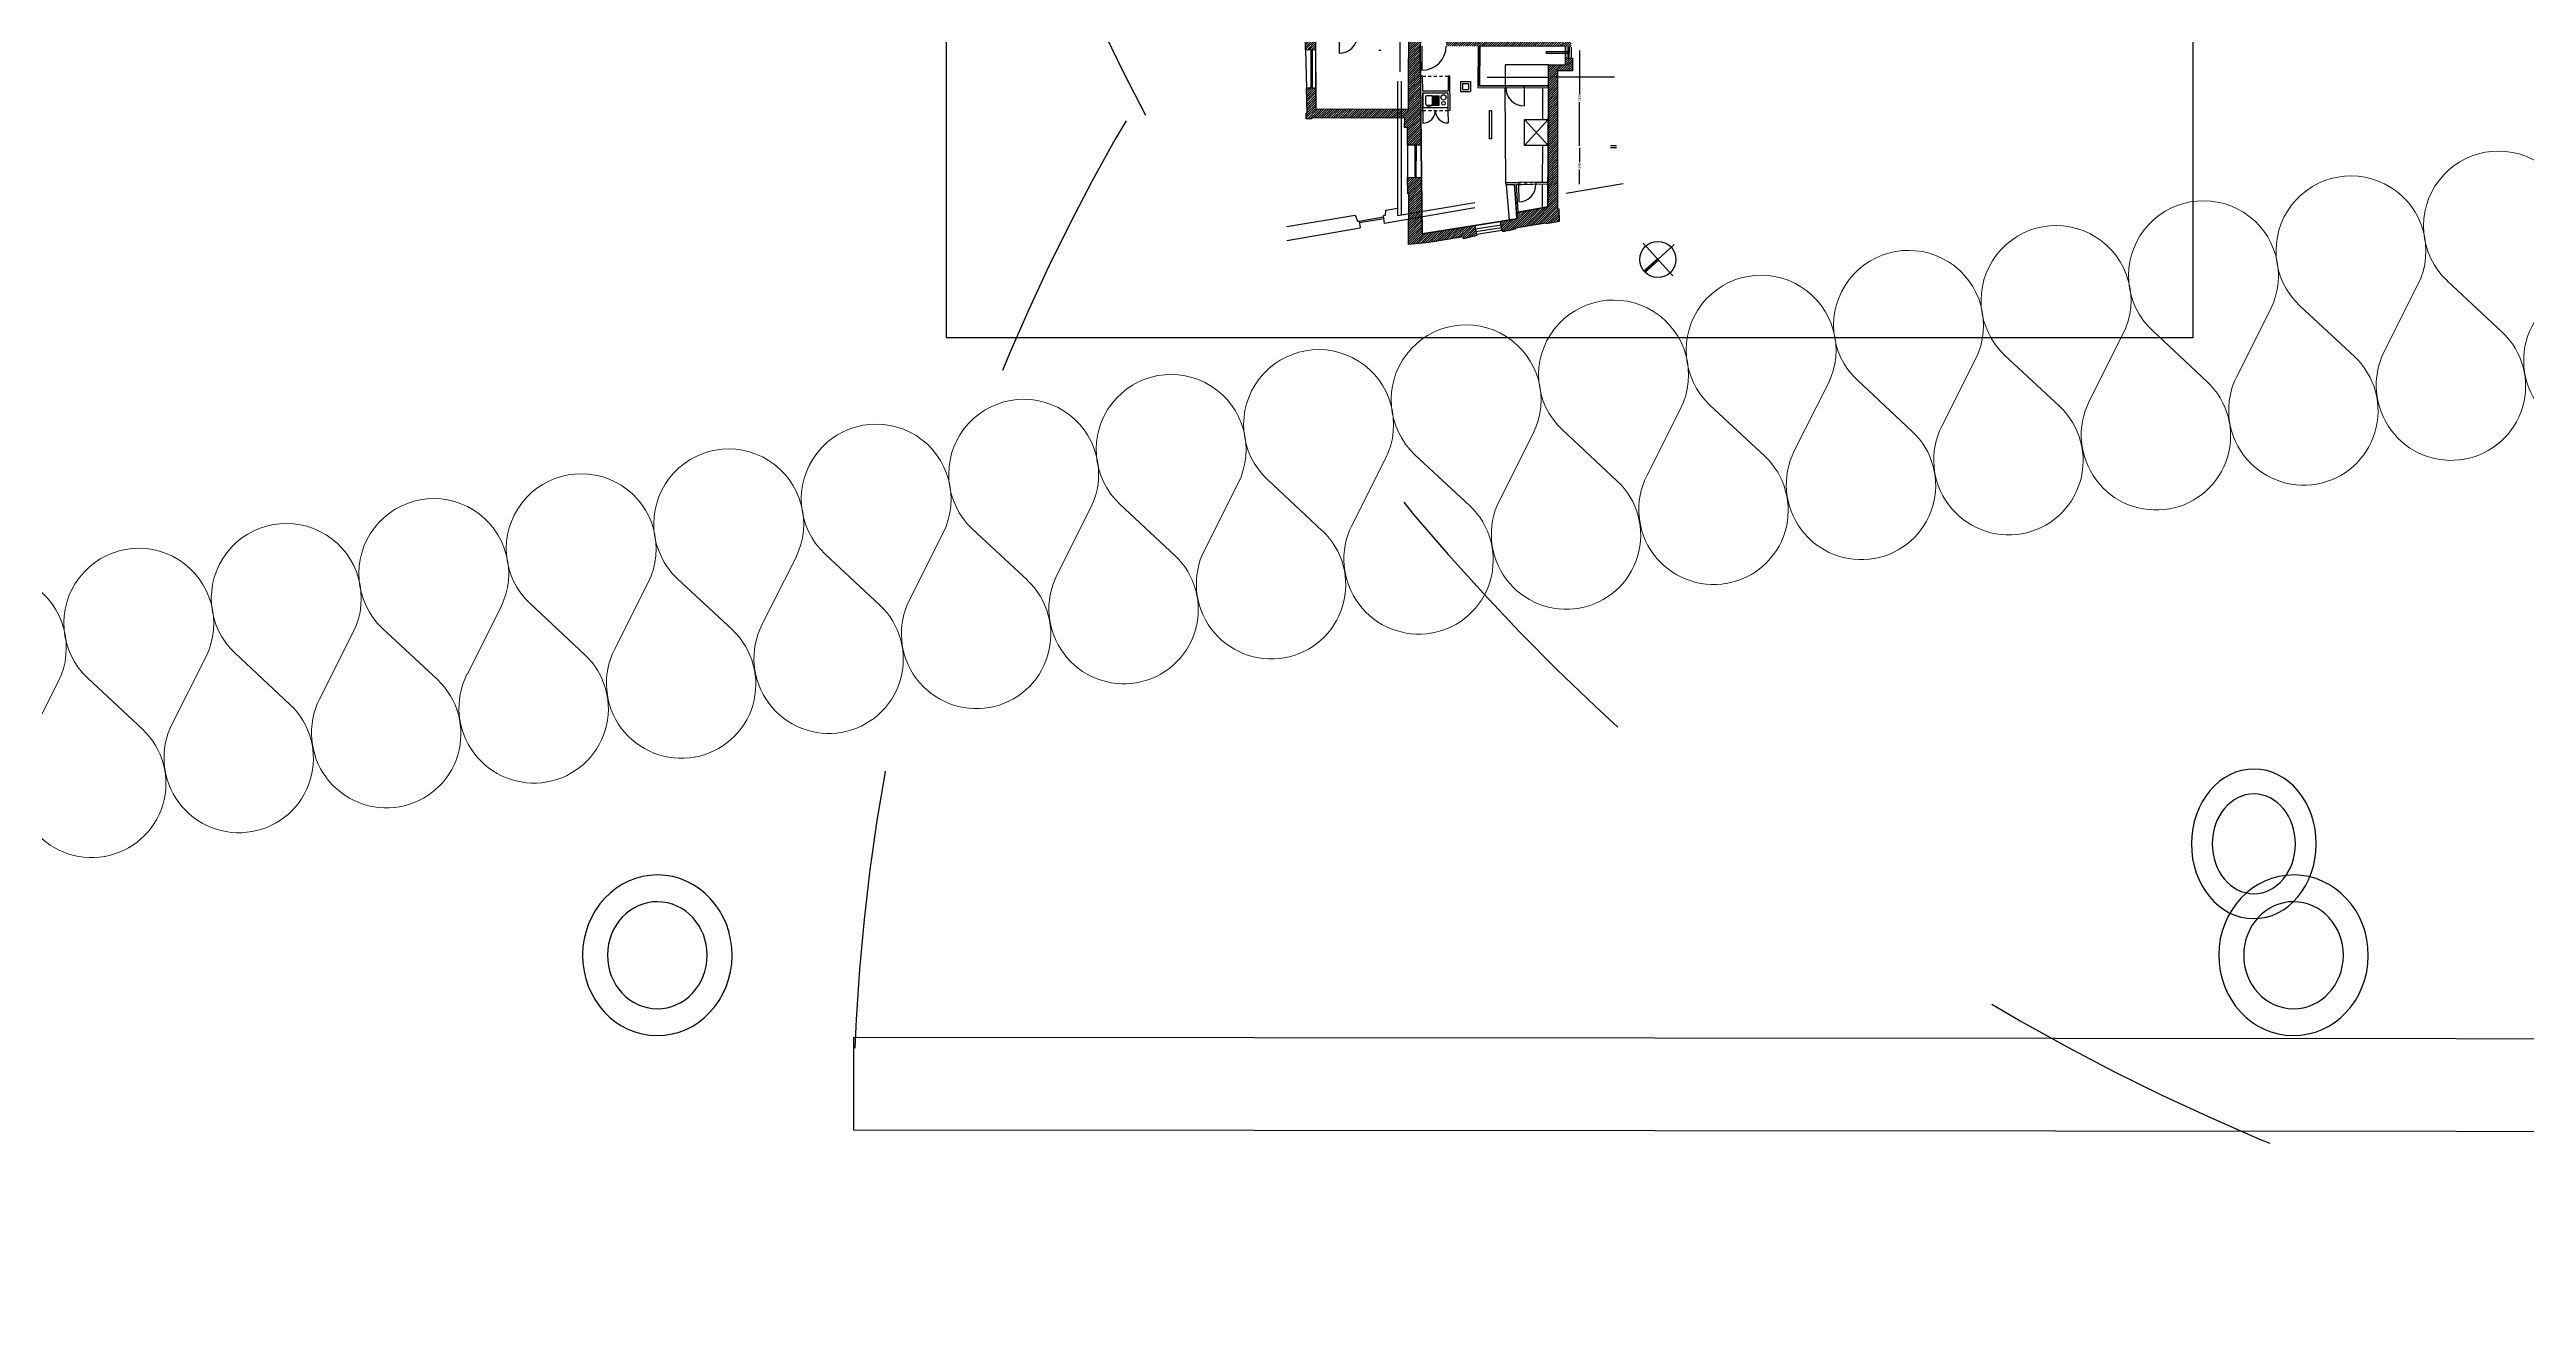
# Model space of a CAD drawing. Header units: metres. Extents: x -305 to 25519, y -357 to 67939.
# Drawn here: x -36 to 63.4, y -39.1 to 11.6 of the extents above; entities that cross this region are included whole.
import ezdxf
from ezdxf.enums import TextEntityAlignment as Align

# ---------------------------------------------------------------- set-up
doc = ezdxf.new("R2010")
doc.units = ezdxf.units.M
for name, pattern in [('CACHE', [9.525, 6.35, -3.175]), ('CACHE2', [0.1875, 0.125, -0.0625]), ('PROJECTION', [0.3, 0.12, -0.18])]:
    doc.linetypes.add(name, pattern=pattern)
for name, color, linetype in [('010_mur', 2, 'Continuous'), ('020_cloi', 5, 'Continuous'), ('030_menuiserie', 1, 'Continuous'), ('070_trait-fin', 4, 'Continuous'), ('075_cotation', 10, 'Continuous'), ('077_textes-1', 243, 'Continuous'), ('080_plomb-cvc', 225, 'Continuous'), ('BLC-CUI-S', 7, 'Continuous')]:
    doc.layers.add(name, color=color, linetype=linetype)
doc.layers.add('020_cloisons', color=5, linetype='Continuous', lineweight=5)
doc.layers.add('102_demol', color=10, linetype='Continuous', lineweight=5)
doc.layers.add('090_repères-axes', color=230, linetype='Continuous', plot=False)
doc.layers.add('091_surfaces', color=60, linetype='Continuous', plot=False)
doc.styles.add('ARIAL', font='arial.ttf')
doc.styles.add('arial40', font='arial.ttf', dxfattribs={"height": 40})
doc.styles.add('clem', font='swissc.ttf')
doc.styles.add('GEO_PIE_DES', font='arial.ttf')
doc.styles.get("Standard").update_dxf_attribs({"font": 'arial.ttf'})
doc.dimstyles.get("Standard").update_dxf_attribs({"dimtxt": 10, "dimasz": 8, "dimexe": 50, "dimexo": 20, "dimgap": 4, "dimtad": 1, "dimdec": 0, "dimrnd": 0.5, "dimzin": 9, "dimtxsty": 'Standard', "dimblk": 'ARCHTICK', "dimcen": 0, "dimse1": 1, "dimse2": 1, "dimclrd": 4, "dimclre": 4, "dimclrt": 4, "dimazin": 3, "dimtfac": 1, "dimtdec": 0, "dimtmove": 2, "dimatfit": 3, "dimldrblk": 'NONE', "dimlwd": -1})

# ---------------------------------------------------------------- blocks, each defined once
blk = doc.blocks.new('_ArchTick')
at = {"color": 0, "linetype": 'ByBlock', "const_width": 0.0015}
blk.add_lwpolyline([(-2.665, -1.48), (-2.655, -1.47)], dxfattribs=at)
blk = doc.blocks.new('*D115')
at = {"layer": '075_cotation', "color": 4, "transparency": 16777216}
for p, q in [((18.197, 13.617), (18.197, 12.291)), ((18.197, 10.662), (18.197, 11.988))]:
    blk.add_line(p, q, dxfattribs=at)
at = {"layer": 'Defpoints', "color": 0, "transparency": 16777216}
for p in [(18.197, 13.617), (19.459, 13.617), (19.459, 10.662)]:
    blk.add_point(p, dxfattribs=at)
at = {"layer": '075_cotation', "color": 4, "transparency": 16777216, "xscale": 0.08, "yscale": 0.08, "zscale": 8}
for p, rotation in [((18.197, 13.617), 90), ((18.197, 10.662), -90.00000000000001)]:
    blk.add_blockref('_ArchTick', p, dxfattribs=dict(at, rotation=rotation))
at = {"layer": '075_cotation', "color": 4, "transparency": 16777216, "insert": (18.197, 12.139), "char_height": 0.1, "attachment_point": 5, "rotation": 90, "style": 'ARIAL'}
blk.add_mtext('\\A1;296', dxfattribs=at)
blk = doc.blocks.new('_None')
blk = doc.blocks.new('*D106')
at = {"layer": '075_cotation', "color": 4, "transparency": 16777216}
for p, q in [((21.692, 10.455), (24.106, 10.455)), ((26.801, 10.455), (24.387, 10.455))]:
    blk.add_line(p, q, dxfattribs=at)
at = {"layer": 'Defpoints', "color": 0, "transparency": 16777216}
for p in [(21.692, 10.391), (26.801, 10.455), (26.801, 10.392)]:
    blk.add_point(p, dxfattribs=at)
at = {"layer": '075_cotation', "color": 4, "transparency": 16777216, "xscale": 0.08, "yscale": 0.08, "zscale": 8, "rotation": 180}
blk.add_blockref('_ArchTick', (21.692, 10.455), dxfattribs=at)
at = {"layer": '075_cotation', "color": 4, "transparency": 16777216, "xscale": 0.08, "yscale": 0.08, "zscale": 8}
blk.add_blockref('_ArchTick', (26.801, 10.455), dxfattribs=at)
at = {"layer": '075_cotation', "color": 4, "transparency": 16777216, "insert": (24.246, 10.455), "char_height": 0.1, "attachment_point": 5, "style": 'ARIAL'}
blk.add_mtext('\\A1;511', dxfattribs=at)
blk = doc.blocks.new('*D108')
at = {"layer": '075_cotation', "color": 4, "transparency": 16777216}
for p, q in [((25.389, 11.517), (25.389, 9.755)), ((25.389, 7.692), (25.389, 9.454))]:
    blk.add_line(p, q, dxfattribs=at)
at = {"layer": 'Defpoints', "color": 0, "transparency": 16777216}
for p in [(26.197, 11.517), (25.389, 7.692), (26.757, 7.692)]:
    blk.add_point(p, dxfattribs=at)
at = {"layer": '075_cotation', "color": 4, "transparency": 16777216, "xscale": 0.08, "yscale": 0.08, "zscale": 8}
for p, rotation in [((25.389, 11.517), 90), ((25.389, 7.692), -90.00000000000001)]:
    blk.add_blockref('_ArchTick', p, dxfattribs=dict(at, rotation=rotation))
at = {"layer": '075_cotation', "color": 4, "transparency": 16777216, "insert": (25.389, 9.604), "char_height": 0.1, "attachment_point": 5, "rotation": 90, "style": 'ARIAL'}
blk.add_mtext('\\A1;383', dxfattribs=at)
blk = doc.blocks.new('*D80')
at = {"layer": '075_cotation', "color": 4, "transparency": 16777216}
for p, q in [((25.389, 7.624), (25.389, 7.04)), ((25.389, 6.165), (25.389, 6.749))]:
    blk.add_line(p, q, dxfattribs=at)
at = {"layer": 'Defpoints', "color": 0, "transparency": 16777216}
for p in [(25.45, 7.624), (25.389, 6.165), (25.511, 6.165)]:
    blk.add_point(p, dxfattribs=at)
at = {"layer": '075_cotation', "color": 4, "transparency": 16777216, "xscale": 0.08, "yscale": 0.08, "zscale": 8}
for p, rotation in [((25.389, 7.624), 90), ((25.389, 6.165), -90.00000000000001)]:
    blk.add_blockref('_ArchTick', p, dxfattribs=dict(at, rotation=rotation))
at = {"layer": '075_cotation', "color": 4, "transparency": 16777216, "insert": (25.389, 6.894), "char_height": 0.1, "attachment_point": 5, "rotation": 90, "style": 'ARIAL'}
blk.add_mtext('\\A1;146', dxfattribs=at)
blk = doc.blocks.new('*E36')
at = {"layer": 'BLC-CUI-S', "color": 0, "ltscale": 0.5}
for radius in [0.03, 0.02]:
    blk.add_arc((-0.40072, 0.2998), radius, 0.00011, 0.00005, dxfattribs=at)
blk = doc.blocks.new('*E37')
at = {"layer": 'BLC-CUI-S', "color": 0, "ltscale": 0.5}
for radius in [0.03, 0.02]:
    blk.add_arc((-0.40072, 0.2998), radius, 0.00011, 0.00005, dxfattribs=at)
blk = doc.blocks.new('R+1 Existant')
at = {"layer": '010_mur'}
h = blk.add_hatch(dxfattribs=at)
h.set_pattern_fill('ANSI31', color=4, scale=0.02)
h.set_pattern_definition([(45, (-37.410057, -13.21096), (-0.04490128, 0.04490128), [])])
h.paths.add_polyline_path([(-17.286, 4.028), (-17.283, 4.128), (-17.277, 5.551), (-17.705, 5.553), (-17.696, 4.813), (-17.642, 4.814), (-17.64, 4.571), (-17.669, 4.569), (-17.669, 4.349), (-17.64, 4.348), (-17.645, 4.029)])
h.paths.add_polyline_path([(-17.06, 1.877), (-17.292, 1.875), (-17.289, 1.281), (-17.688, 1.279), (-17.707, 1.979), (-17.683, 1.99), (-17.682, 2.008), (-17.652, 2.032), (-17.627, 2.031), (-17.632, 2.29), (-17.662, 2.291), (-17.663, 2.517), (-17.63, 2.518), (-17.633, 2.815), (-17.291, 2.818), (-17.291, 2.8), (-17.052, 2.799)])
h.paths.add_polyline_path([(-17.618, -1.247), (-17.646, -0.243), (-17.283, -0.242), (-17.279, -1.08), (-13.551, -1.095), (-13.547, 2.979), (-13.552, 3.05), (-13.55, 4.933), (-13.058, 4.931), (-13.071, 1.615), (-13.085, 1.443), (-13.046, -2.541), (-13.598, -2.536), (-13.602, -1.828), (-13.718, -1.824), (-13.702, -1.457), (-17.427, -1.445), (-17.437, -1.474), (-17.66, -1.475), (-17.658, -1.25)])
h.paths.add_polyline_path([(-10.893, -5.758), (-10.83, -6.121), (-10.82, -6.165), (-11.346, -6.296), (-11.365, -6.208), (-12.74, -6.443), (-13.556, -6.522), (-13.55, -4.493), (-13.589, -4.493), (-13.592, -3.83), (-13.033, -3.821), (-13.011, -6.094)])
h.paths.add_polyline_path([(-9.231, -5.236), (-7.964, -5.014), (-7.945, -0.233), (-7.939, -0.159), (-7.935, 0.684), (-7.264, 0.681), (-7.263, 0.958), (-7.03, 0.957), (-7.03, 0.948), (-6.972, 0.947), (-6.972, 0.446), (-7.58, 0.441), (-7.576, -5.084), (-7.522, -5.084), (-7.511, -5.602), (-8.04, -5.686), (-8.046, -5.66), (-9.28, -5.869), (-9.27, -5.91), (-9.779, -6.006), (-9.79, -5.959), (-9.807, -5.962), (-9.868, -5.595), (-9.211, -5.491)])
h.paths.add_polyline_path([(-12.043, 1.613), (-7.26, 1.6), (-7.261, 1.694), (-7.027, 1.694), (-7.028, 1.397), (-7.262, 1.398), (-7.261, 1.422), (-10.699, 1.436), (-10.76, 1.434), (-12.044, 1.439)])
h.paths.add_polyline_path([(-7.023, 2.621), (-7.025, 2.157), (-7.261, 2.156), (-7.262, 2.622)])
h.paths.add_polyline_path([(-7.263, 3.948), (-12.052, 3.958), (-12.051, 4.108), (-7.263, 4.111), (-7.263, 4.365), (-7.016, 4.365), (-7.018, 3.806), (-7.263, 3.807)])
h.paths.add_polyline_path([(-9.643, 12.499), (-9.766, 12.499), (-9.773, 12.11), (-7.979, 12.089), (-7.93, 12.044), (-7.894, 10.933), (-7.901, 9.229), (-7.911, 9.157), (-7.925, 5.552), (-7.011, 5.548), (-7.011, 5.563), (-6.956, 5.561), (-6.953, 6.073), (-7.584, 6.079), (-7.547, 11.989), (-7.505, 11.989), (-7.503, 12.497), (-7.693, 12.501), (-7.694, 12.576), (-7.831, 12.575), (-7.836, 12.512), (-8.032, 12.507), (-8.033, 12.489), (-8.146, 12.491), (-8.146, 12.468), (-8.84, 12.465), (-8.843, 12.486), (-8.953, 12.489), (-8.954, 12.475), (-9.642, 12.483)])
blk.add_line((-9.158, -5.223), (-9.231, -5.236))
for points in [[(-17.618, -1.247), (-17.646, -0.243), (-17.283, -0.242), (-17.279, -1.08), (-13.551, -1.095), (-13.547, 2.979), (-13.552, 3.05), (-13.55, 4.933), (-13.058, 4.931), (-13.071, 1.615), (-13.085, 1.443), (-13.046, -2.541), (-13.598, -2.536), (-13.602, -1.828), (-13.718, -1.824), (-13.702, -1.457), (-17.427, -1.445), (-17.437, -1.474), (-17.66, -1.475), (-17.658, -1.25), (-17.618, -1.247)], [(-17.06, 1.877), (-17.292, 1.875), (-17.289, 1.281), (-17.688, 1.279), (-17.707, 1.979), (-17.683, 1.99), (-17.682, 2.008), (-17.652, 2.032), (-17.627, 2.031), (-17.632, 2.29), (-17.662, 2.291), (-17.663, 2.517), (-17.63, 2.518), (-17.633, 2.815), (-17.291, 2.818), (-17.291, 2.8), (-17.052, 2.799), (-17.06, 1.877)], [(-9.231, -5.236), (-7.964, -5.014), (-7.945, -0.233), (-7.939, -0.159), (-7.935, 0.684), (-7.264, 0.681), (-7.263, 0.958), (-7.03, 0.957), (-7.03, 0.948), (-6.972, 0.947), (-6.972, 0.446), (-7.58, 0.441), (-7.576, -5.084), (-7.522, -5.084), (-7.511, -5.602), (-8.04, -5.686), (-8.046, -5.66), (-9.28, -5.869), (-9.27, -5.91), (-9.779, -6.006), (-9.79, -5.959), (-9.807, -5.962), (-9.868, -5.595), (-9.211, -5.491), (-9.231, -5.236)]]:
    blk.add_lwpolyline(points, dxfattribs=at)
blk.add_lwpolyline([(-10.893, -5.758), (-10.83, -6.121), (-10.82, -6.165), (-11.346, -6.296), (-11.365, -6.208), (-12.74, -6.443), (-13.556, -6.522), (-13.55, -4.493), (-13.589, -4.493), (-13.592, -3.83), (-13.033, -3.821), (-13.011, -6.094)], close=True, dxfattribs=at)
at = {"layer": '020_cloi'}
for p, q in [((-10.76, 1.434), (-10.773, -0.222)), ((-12.992, 0.235), (-13.073, 0.235)), ((-12.988, -0.373), (-12.992, 0.235)), ((-11.969, 0.231), (-11.971, -0.377)), ((-11.901, 0.231), (-11.969, 0.231)), ((-11.889, -1.139), (-11.901, 0.231)), ((-11.971, -0.377), (-12.988, -0.373)), ((-12.986, -1.15), (-12.983, -0.441)), ((-11.981, -0.445), (-11.974, -1.14)), ((-10.773, -0.222), (-7.945, -0.233)), ((-9.652, -0.227), (-9.652, -0.157)), ((-8.92, -0.23), (-8.92, -0.16)), ((-13.059, -1.15), (-12.986, -1.15)), ((-11.974, -1.14), (-11.889, -1.139)), ((-9.646, -4.043), (-9.144, -4.036)), ((-9.641, -4.133), (-9.646, -4.043)), ((-9.3, -4.112), (-9.641, -4.133)), ((-9.231, -5.236), (-9.3, -4.112)), ((-9.226, -4.111), (-9.143, -4.11)), ((-9.158, -5.223), (-9.226, -4.111)), ((-9.144, -4.036), (-9.143, -4.11)), ((-8.446, -4.025), (-7.96, -4.018)), ((-8.446, -4.025), (-8.445, -4.098)), ((-8.445, -4.098), (-7.96, -4.09))]:
    blk.add_line(p, q, dxfattribs=at)
at = {"layer": '020_cloi', "linetype": 'CACHE'}
for p, q in [((-10.705, -0.152), (-10.699, 1.436)), ((-9.652, -0.157), (-10.705, -0.152)), ((-7.939, -0.159), (-9.652, -0.157))]:
    blk.add_line(p, q, dxfattribs=at)
at = {"layer": '030_menuiserie'}
for p, q in [((-17.458, -0.242), (-17.465, 1.28)), ((-17.408, -0.242), (-17.415, 1.28)), ((-16.34, 1.883), (-16.334, 1.145)), ((-13.016, 1.443), (-13.02, 0.471)), ((-7.165, 1.398), (-7.166, 0.958)), ((-7.117, 1.398), (-7.119, 0.958)), ((-8.92, -0.23), (-8.923, -0.961)), ((-12.986, -1.15), (-12.979, -1.656)), ((-11.974, -1.14), (-11.969, -1.645)), ((-7.95, -1.509), (-7.954, -2.554)), ((-7.95, -1.509), (-7.954, -2.554)), ((-13.296, -3.825), (-13.293, -2.539)), ((-13.246, -3.825), (-13.243, -2.539)), ((-9.143, -4.11), (-9.132, -4.808)), ((-10.868, -5.889), (-9.844, -5.729)), ((-10.85, -6.004), (-9.826, -5.844))]:
    blk.add_line(p, q, dxfattribs=at)
at = {"layer": '030_menuiserie', "linetype": 'CACHE', "ltscale": 5}
for p, q in [((-8.903, -2.55), (-8.899, -1.505)), ((-8.899, -1.505), (-7.95, -1.509)), ((-7.954, -2.554), (-8.903, -2.55))]:
    blk.add_line(p, q, dxfattribs=at)
at = {"layer": '030_menuiserie'}
for centre, radius, start, end in [((-16.34, 1.883), 0.737, -89.55163, 0.44837), ((-13.016, 1.443), 0.972, -90.22878, -0.22878), ((-8.92, -0.23), 0.732, 179.77122, -90.22878), ((-12.986, -1.15), 0.506, -89.22306, 0.77694), ((-11.974, -1.14), 0.506, -179.42604, -89.42604), ((-9.143, -4.11), 0.699, -89.06252, 0.93748)]:
    blk.add_arc(centre, radius, start, end, dxfattribs=at)
at = {"layer": '070_trait-fin', "linetype": 'CACHE'}
for p, q in [((-7.262, 1.398), (-7.263, 0.958)), ((-9.646, -4.043), (-9.682, -0.226)), ((-9.641, -4.133), (-9.524, -5.541))]:
    blk.add_line(p, q, dxfattribs=at)
at = {"layer": '070_trait-fin', "linetype": 'CACHE2'}
for p, q in [((-12.992, 0.235), (-11.969, 0.231)), ((-12.986, -1.15), (-11.974, -1.14)), ((-9.144, -4.036), (-8.446, -4.025)), ((-9.143, -4.11), (-8.445, -4.098))]:
    blk.add_line(p, q, dxfattribs=at)
at = {"layer": '070_trait-fin'}
for p, q in [((-8.17, -1.508), (-8.166, -0.233)), ((-8.177, -4.021), (-8.173, -2.553)), ((-8.18, -5.052), (-8.177, -4.094))]:
    blk.add_line(p, q, dxfattribs=at)
at = {"layer": '070_trait-fin', "linetype": 'CACHE', "ltscale": 5}
blk.add_line((-8.899, -1.505), (-7.954, -2.554), dxfattribs=at)
at = {"layer": '070_trait-fin'}
for points in [[(-17.688, 1.279), (-17.646, -0.243)], [(-17.289, 1.281), (-17.283, -0.242)], [(-7.028, 1.397), (-7.03, 0.957)], [(-13.598, -2.536), (-13.592, -3.83)], [(-13.045, -2.541), (-13.032, -3.821)], [(-10.893, -5.758), (-9.868, -5.595)], [(-9.807, -5.962), (-10.83, -6.121)]]:
    blk.add_lwpolyline(points, dxfattribs=at)
at = {"layer": '070_trait-fin', "linetype": 'CACHE'}
blk.add_lwpolyline([(-7.935, 0.684), (-9.682, 0.684), (-9.683, -0.157)], dxfattribs=at)
at = {"layer": '070_trait-fin', "linetype": 'CACHE', "ltscale": 5}
blk.add_lwpolyline([(-8.903, -2.55), (-7.95, -1.509)], dxfattribs=at)
at = {"layer": '080_plomb-cvc', "ltscale": 0.5}
for p, q in [((-12.983, -0.441), (-12.985, -1.041)), ((-11.981, -0.445), (-12.983, -0.441)), ((-12.875, -0.606), (-12.876, -0.876)), ((-12.835, -0.926), (-12.634, -0.927)), ((-12.633, -0.557), (-12.833, -0.556)), ((-12.634, -0.927), (-12.327, -0.928)), ((-12.633, -0.557), (-12.326, -0.558)), ((-12.594, -0.89), (-12.327, -0.891)), ((-12.593, -0.594), (-12.326, -0.595)), ((-12.592, -0.877), (-12.591, -0.607)), ((-12.592, -0.668), (-12.326, -0.669)), ((-12.592, -0.705), (-12.326, -0.706)), ((-12.592, -0.742), (-12.326, -0.743)), ((-12.592, -0.779), (-12.327, -0.78)), ((-12.592, -0.816), (-12.327, -0.817)), ((-12.592, -0.853), (-12.327, -0.854)), ((-12.591, -0.631), (-12.326, -0.632)), ((-12.327, -0.928), (-12.326, -0.558)), ((-11.981, -0.445), (-11.983, -1.045)), ((-11.983, -1.045), (-12.985, -1.041))]:
    blk.add_line(p, q, dxfattribs=at)
at = {"layer": '080_plomb-cvc'}
blk.add_line((-12.983, -0.441), (-11.981, -0.445), dxfattribs=at)
at = {"layer": '080_plomb-cvc', "ltscale": 0.5}
for centre, start_param, end_param in [((-12.835, -0.876), 4.712391, 0.000002), ((-12.833, -0.606), 3.141595, 4.71239), ((-12.634, -0.877), 0.000002, 1.570798), ((-12.633, -0.607), 1.570798, 3.141594)]:
    blk.add_ellipse(centre, major_axis=(-0.0002, -0.05), ratio=0.835008, start_param=start_param, end_param=end_param, dxfattribs=at)
for centre, major_axis, ratio in [((-12.798, -0.96), (-0.0001, -0.015), 0.835008), ((-12.731, -0.961), (-0.0001, -0.02), 0.835008), ((-12.665, -0.961), (-0.0001, -0.015), 0.835008), ((-12.154, -0.621), (0, -0.107), 0.950598), ((-12.155, -0.855), (0.0003, 0.0752), 0.939176)]:
    blk.add_ellipse(centre, major_axis=major_axis, ratio=ratio, dxfattribs=at)
at = {"layer": '091_surfaces'}
for points in [[(-13.547, 2.979), (-14.471, 2.983), (-14.475, 1.897), (-17.06, 1.877), (-17.292, 1.875), (-17.279, -1.08), (-13.551, -1.095)], [(-7.261, 1.422), (-10.699, 1.436), (-10.705, -0.152), (-7.939, -0.159), (-7.935, 0.683), (-7.264, 0.683)], [(-7.964, -5.014), (-9.158, -5.223), (-9.226, -4.111), (-7.96, -4.09)]]:
    blk.add_lwpolyline(points, close=True, dxfattribs=at)
blk.add_lwpolyline([(-10.76, 1.424), (-10.773, -0.222), (-7.945, -0.233), (-7.96, -4.018), (-9.144, -4.036), (-9.646, -4.045), (-9.64, -4.133), (-9.3, -4.112), (-9.211, -5.491), (-13.011, -6.094), (-13.032, -3.821), (-13.046, -2.541), (-13.059, -1.153), (-12.986, -1.15), (-12.983, -0.441), (-11.981, -0.445), (-11.974, -1.14), (-11.889, -1.139), (-11.901, 0.231), (-11.969, 0.231), (-11.971, -0.377), (-12.988, -0.373), (-12.992, 0.235), (-13.073, 0.235), (-13.085, 1.443)], dxfattribs=at)
at = {"layer": '080_plomb-cvc'}
for name, p, xscale, yscale, zscale, rotation in [('*E37', (-12.983, -0.441), 83.50075504620155, 100.0000000000005, 83.50075504620155, 179.7712203175564), ('*E36', (-13.543, 7.869), 107.335525633448, 100, 107.335525633448, 89.77122022579404)]:
    blk.add_blockref(name, p, dxfattribs=dict(at, xscale=xscale, yscale=yscale, zscale=zscale, rotation=rotation))
at = {"extrusion": (-0.122176, 0.307242, 0.943756), "style": 'GEO_PIE_DES', "oblique": 358.66018, "width": 0.853825}
blk.add_text('Rue                     Paul                  Démange', height=0.00423, rotation=167.40285, dxfattribs=at).set_placement((13.661, -2.499, -14.283), align=Align.MIDDLE_CENTER)
at = {"layer": '020_cloi', "style": 'ARIAL', "oblique": 360, "width": 0.835008, "flags": 8}
blk.add_attdef('TYPE', (-11.918, -1.273), '', height=0.05, rotation=179.77122, dxfattribs=at)
at = {"layer": '077_textes-1', "style": 'clem'}
for s, p in [('Chambre', (-15.232, 0.712)), ('hsp : 2.62m', (-15.23, 0.196)), ('Z: 203.79m', (-15.229, 0.371)), ('12  m²', (-15.227, 0.546)), ("Salle d'eau", (-9.797, 0.479)), ('5  m²', (-9.79, 0.284)), ('Séjour', (-11.226, -2.639)), ('Z: 204.40m', (-11.223, -2.981)), ('30 m²', (-11.222, -2.806)), ('hsp : 2.44m', (-11.225, -3.156)), ('Réserve', (-8.918, -4.401)), ('Z: 204.41m', (-8.915, -4.742)), ('1  m²', (-8.913, -4.567))]:
    blk.add_text(s, height=0.0012, dxfattribs=at).set_placement(p)
blk.add_text('Pl', height=0.0012, dxfattribs=at).set_placement((-12.488, -0.097), align=Align.MIDDLE_CENTER)
for s, p in [('H<1.80', (-8.263, -0.882)), ('Velux', (-8.444, -2.029)), ('Velux', (-8.444, -2.029))]:
    blk.add_text(s, height=0.0012, rotation=90, dxfattribs=at).set_placement(p, align=Align.MIDDLE_CENTER)
blk = doc.blocks.new('NORD')
for p, q in [((-4.16, -1.47), (-1.16, -1.47)), ((-2.66, -1.47), (-2.66, -2.97))]:
    blk.add_line(p, q)
blk.add_circle((-2.66, -1.47), 1.23)
blk.add_solid([(-2.76, -0.25), (-2.56, -0.25), (-2.76, -1.47), (-2.56, -1.47)])
blk = doc.blocks.new('*E64')
at = {"layer": 'BLC-CUI-S', "color": 0, "ltscale": 0.5}
for radius in [0.03, 0.02]:
    blk.add_arc((-0.40072, 0.2998), radius, 0.00011, 0.00005, dxfattribs=at)
blk = doc.blocks.new('R+1 Projet')
at = {"layer": '102_demol', "xscale": 107.3355256334486, "yscale": 100, "zscale": 107.3355256334486, "rotation": 89.77122022579404}
blk.add_blockref('*E64', (-13.543, 7.869), dxfattribs=at)
blk = doc.blocks.new('nom des menuiseries ext')
at = {"layer": '030_menuiserie', "char_height": 0.001, "attachment_point": 2, "style": 'clem'}
for s, insert, rotation in [('M1-07', (24.99, 11.439), 90), ('M1-04', (14.697, 10.78), 90), ('M1-05', (18.864, 7.08), 90), ('M1-06', (21.744, 4.385), 8.91066)]:
    blk.add_mtext_dynamic_manual_height_columns(s, width=0.34912, gutter_width=2, heights=[0], dxfattribs=dict(at, insert=insert, rotation=rotation))
at = {"layer": '030_menuiserie', "insert": (18.146, 8.762), "char_height": 0.001, "attachment_point": 2, "style": 'clem'}
blk.add_mtext_dynamic_manual_height_columns('M2-05', width=0.34912, gutter_width=2, heights=[0], dxfattribs=at)
blk = doc.blocks.new('*U312')
at = {"layer": '020_cloisons', "color": 4, "linetype": 'Continuous'}
for p, q in [((-2.379, 1.212), (-0.599, -1.212)), ((2.434, 1.163), (0.605, -1.224))]:
    blk.add_line(p, q, dxfattribs=at)
for centre, radius, start, end in [((0.046, 2.992), 3.008, 322.54835, 216.28815), ((-3.023, -2.992), 3.008, 269.41825, 36.28815), ((2.971, -3.026), 2.974, 142.72351, 269.81886)]:
    blk.add_arc(centre, radius, start, end, dxfattribs=at)
blk = doc.blocks.new('*U313')
at = {"layer": '020_cloi', "color": 0, "linetype": 'ByBlock', "lineweight": -2, "transparency": 16777216}
for p in [(30, 0), (36, 0), (42, 0), (48, 0), (54, 0), (60, 0), (66, 0), (72, 0), (78, 0), (84, 0), (90, 0), (96, 0), (102, 0), (108, 0), (114, 0), (120, 0), (126, 0), (132, 0)]:
    blk.add_blockref('*U312', p, dxfattribs=at)
blk = doc.blocks.new('*U1223')
at = {"linetype": 'PROJECTION', "ltscale": 0.75}
blk.add_arc((0.03522, 0.00051), 0.649, 359.95495, 88.30014, dxfattribs=at)
blk = doc.blocks.new('*U422')
blk.add_lwpolyline([(0.65458, -0.0509), (0.68458, -0.0509), (0.68458, -0.69775), (0.65458, -0.69775)], close=True)
at = {"linetype": 'PROJECTION', "ltscale": 0.75}
blk.add_arc((0.68436, -0.05141), 0.64662, 179.95495, 268.30014, dxfattribs=at)

msp = doc.modelspace()

# ---------------------------------------------------------------- linework, layer by layer
at = {"layer": '010_mur'}
msp.add_line((27.141, 6.175), (24.862, 5.792), dxfattribs=at)
for points in [[(17.575, 4.585), (17.529, 4.904), (17.607, 4.921), (17.619, 5.118), (18.091, 5.196), (18.091, 4.908), (21.191, 5.429)], [(21.194, 5.214), (17.575, 4.585)], [(13.656, 4.46), (16.39, 4.914), (16.492, 4.676), (16.554, 4.682), (16.595, 4.416)], [(13.656, 3.905), (16.595, 4.416)]]:
    msp.add_lwpolyline(points, dxfattribs=at)
at = {"layer": '020_cloi', "ltscale": 10}
msp.add_line((17.341, 11.532), (17.421, 11.532), dxfattribs=at)
at = {"layer": '020_cloi'}
for p, q in [((26.881, 7.692), (26.632, 7.692)), ((26.881, 7.622), (26.632, 7.622))]:
    msp.add_line(p, q, dxfattribs=at)
for points in [[(16.554, 4.682), (17.534, 4.85)], [(16.564, 4.623), (17.544, 4.791)]]:
    msp.add_lwpolyline(points, dxfattribs=at)
at = {"layer": '070_trait-fin'}
for p, q in [((18.091, 10.289), (18.091, 4.908)), ((18.241, 10.288), (18.241, 4.933)), ((20.62, 10.279), (20.62, 9.879)), ((20.62, 10.279), (21.02, 10.279)), ((20.7, 10.199), (20.94, 10.199)), ((20.7, 10.199), (20.7, 9.959)), ((20.7, 9.959), (20.94, 9.959)), ((20.94, 10.199), (20.94, 9.959)), ((21.02, 10.279), (21.02, 9.879)), ((20.62, 9.879), (21.02, 9.879))]:
    msp.add_line(p, q, dxfattribs=at)
at = {"layer": '080_plomb-cvc'}
for points in [[(24.941, 11.488), (24.941, 11.407), (24.07, 11.407), (24.07, 11.488)], [(21.779, 9.12), (21.859, 9.12), (21.859, 7.985), (21.779, 7.985)]]:
    msp.add_lwpolyline(points, close=True, dxfattribs=at)
at = {"layer": '090_repères-axes'}
msp.add_lwpolyline([(0, 35), (50, 35), (50, 0), (0, 0)], close=True, dxfattribs=at)

# ---------------------------------------------------------------- block references
msp.add_blockref('R+1 Projet', (97.734, 10.262))
at = {"layer": '020_cloi'}
for name, p in [('nom des menuiseries ext', (0, 0)), ('R+1 Existant', (32.09, 10.262))]:
    msp.add_blockref(name, p, dxfattribs=at)
at = {"layer": '020_cloi', "xscale": -1, "rotation": 9.55039214240508}
msp.add_blockref('*U313', (92.388, 6.515), dxfattribs=at)
at = {"layer": '030_menuiserie'}
for name, p, xscale, yscale, zscale, rotation in [('*U1223', (92.472, 50.821), 138.5501950750057, 138.5501950750057, 138.5501950750057, 179.9528896822737), ('*U422', (83.034, 53.199), 124.2345501986192, 124.2345501986192, 124.2345501986192, 269.9528896822737)]:
    msp.add_blockref(name, p, dxfattribs=dict(at, xscale=xscale, yscale=yscale, zscale=zscale, rotation=rotation))
at = {"layer": '070_trait-fin', "xscale": 0.5892211539267361, "yscale": 0.5892211539267361, "zscale": 0.5892211539267361, "rotation": 132.2354592550134}
msp.add_blockref('NORD', (26.845, 3.721), dxfattribs=at)

# ---------------------------------------------------------------- texts
at = {"layer": '077_textes-1', "style": 'clem'}
for s, p in [('Hmax: 2.24', (25.689, 7.101)), ('Hmax: 1.68', (26.706, 7.188))]:
    msp.add_text(s, height=0.0012, rotation=90, dxfattribs=at).set_placement(p, align=Align.MIDDLE_CENTER)
at = {"layer": '077_textes-1', "style": 'arial40'}
for s, height, p in [('R+1 FLORA', 0.003, (25.996, 2.076)), ('Existant', 0.0024, (25.996, 1.608))]:
    msp.add_text(s, height=height, dxfattribs=at).set_placement(p)
at = {"layer": '080_plomb-cvc', "style": 'clem'}
msp.add_text('radiateur', height=0.0006, dxfattribs=at).set_placement((24.331, 11.428))
msp.add_text('radiateur', height=0.0006, rotation=90, dxfattribs=at).set_placement((21.846, 8.42))

# ---------------------------------------------------------------- dimensions: what is measured, and where the dimension line sits
at = {"layer": '075_cotation'}
for base, p1, p2, picture, middle in [((18.197, 13.617), (19.459, 10.662), (19.459, 13.617), '*D115', (18.197, 12.139)), ((25.389, 7.692), (26.197, 11.517), (26.757, 7.692), '*D108', (25.389, 9.604)), ((25.389, 6.165), (25.45, 7.624), (25.511, 6.165), '*D80', (25.389, 6.894))]:
    dim = msp.add_linear_dim(base=base, p1=p1, p2=p2, angle=90, dimstyle='standard', override={"dimtxsty": 'ARIAL'}, dxfattribs=at)
    dim.commit()
    dim.dimension.update_dxf_attribs({"geometry": picture, "text_midpoint": middle})
dim = msp.add_linear_dim(base=(26.801, 10.455), p1=(21.692, 10.391), p2=(26.801, 10.392), dimstyle='standard', override={"dimtxsty": 'ARIAL'}, dxfattribs=at)
dim.commit()
dim.dimension.update_dxf_attribs({"geometry": '*D106', "text_midpoint": (24.246, 10.455)})

doc.saveas('drawing.dxf')
